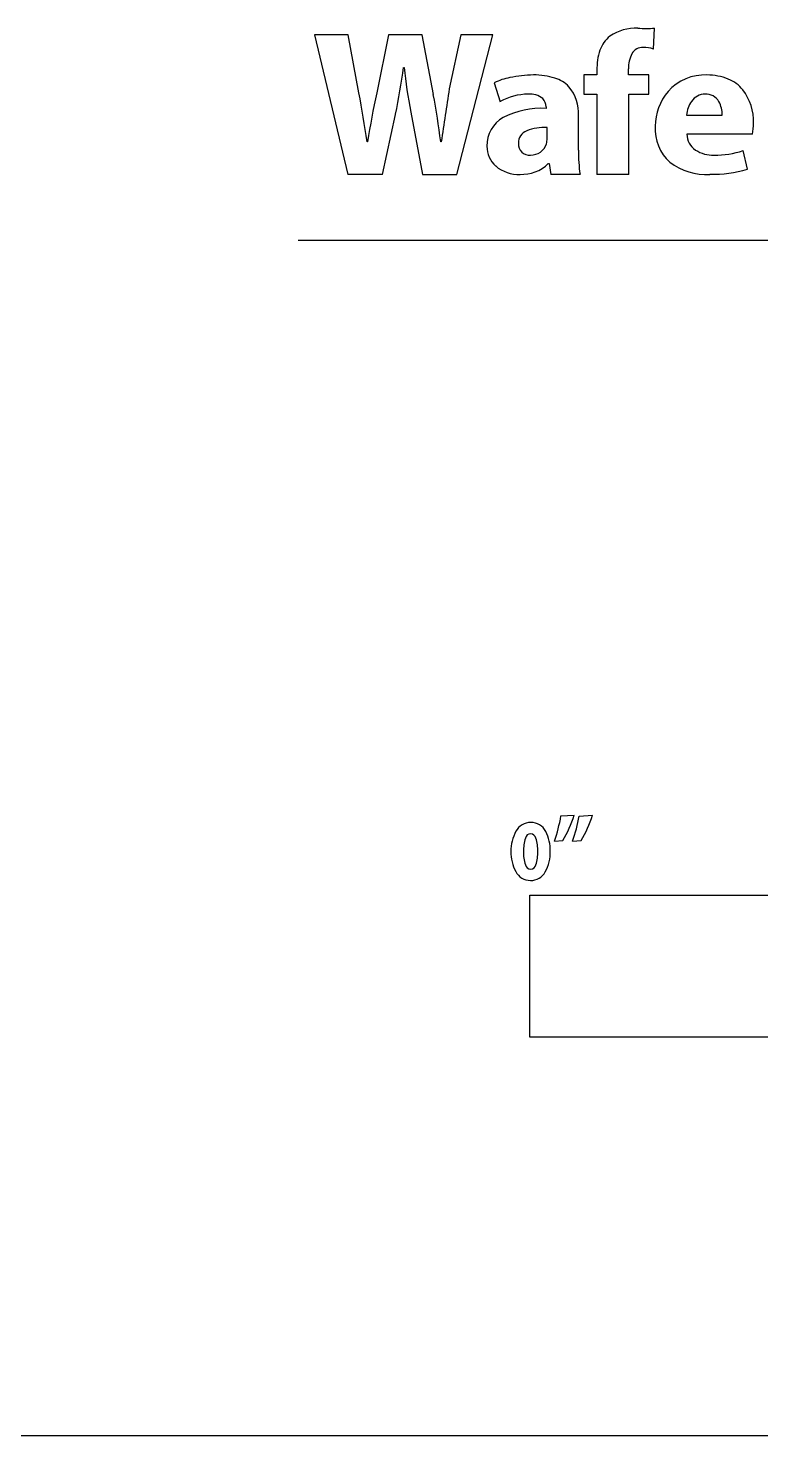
# Model space of a CAD drawing. Extents: x 0.45 to 8.09, y -8.91 to -0.36.
# Drawn here: x 3.027 to 4.169, y -8.908 to -6.713 of the extents above; entities that cross this region are included whole.
import ezdxf

# ---------------------------------------------------------------- set-up
doc = ezdxf.new("R2010")
doc.units = 0

msp = doc.modelspace()

# ---------------------------------------------------------------- linework, layer by layer
at = {"color": 3}
for p, q in [((4.0012, -6.7461), (4.0031, -6.7135)), ((3.5256, -6.7239), (3.4729, -6.7239)), ((3.4729, -6.7239), (3.5247, -6.9414)), ((3.5421, -6.8142), (3.5256, -6.7239)), ((3.5884, -6.7239), (3.5699, -6.8141)), ((3.6407, -6.7239), (3.5884, -6.7239)), ((3.6582, -6.8167), (3.6407, -6.7239)), ((3.7009, -6.7239), (3.6831, -6.8081)), ((3.6947, -6.9414), (3.7509, -6.7239)), ((3.7509, -6.7239), (3.7009, -6.7239)), ((3.612, -6.7747), (3.6126, -6.7747)), ((3.9133, -6.7791), (3.9133, -6.7864)), ((3.9624, -6.7864), (3.9624, -6.7768)), ((3.7532, -6.7988), (3.7623, -6.8281)), ((3.9133, -6.7864), (3.8926, -6.7864)), ((3.8926, -6.7864), (3.8926, -6.8164)), ((3.9941, -6.7864), (3.9624, -6.7864)), ((3.9941, -6.8164), (3.9941, -6.7864)), ((3.8926, -6.8164), (3.9133, -6.8164)), ((3.9133, -6.8164), (3.9133, -6.9414)), ((3.9627, -6.9414), (3.9627, -6.8164)), ((3.9627, -6.8164), (3.9941, -6.8164)), ((3.623, -6.8443), (3.6414, -6.9414)), ((3.8339, -6.8363), (3.8339, -6.8385)), ((3.5787, -6.9414), (3.5994, -6.8478)), ((3.8846, -6.9038), (3.8846, -6.8502)), ((4.0529, -6.8489), (4.1084, -6.8489)), ((3.8355, -6.8853), (3.8355, -6.8684)), ((4.1556, -6.8789), (4.0533, -6.8789)), ((3.5557, -6.8906), (3.5551, -6.8906)), ((3.6705, -6.8906), (3.6698, -6.8906)), ((4.148, -6.9334), (4.1411, -6.9044)), ((3.8375, -6.9246), (3.8385, -6.9246)), ((3.8385, -6.9246), (3.8414, -6.9414)), ((3.5787, -6.9414), (3.5247, -6.9414)), ((3.6414, -6.9414), (3.6947, -6.9414)), ((3.8868, -6.9414), (3.8414, -6.9414)), ((3.9627, -6.9414), (3.9133, -6.9414)), ((3.4473, -7.0438), (7.1217, -7.0438)), ((3.857, -7.9415), (3.8777, -7.9403)), ((3.8854, -7.9416), (3.9062, -7.9403)), ((3.8468, -7.981), (3.8602, -7.9798)), ((3.8752, -7.981), (3.8886, -7.9798)), ((8.0865, -8.9077), (0.4545, -8.9077))]:
    msp.add_line(p, q, dxfattribs=at)
at = {"color": 7}
for p, q in [((3.8084, -8.2864), (3.8084, -8.0648)), ((3.8084, -8.0648), (6.8084, -8.0648)), ((6.8084, -8.2864), (3.8084, -8.2864))]:
    msp.add_line(p, q, dxfattribs=at)
at = {"color": 3}
for centre, radius, start, end in [((3.9748, -6.7897), 0.0762, 88.3901, 122.9472), ((3.99, -6.489), 0.2249, 266.6657, 273.335), ((3.9664, -6.7652), 0.0515, 129.9744, 160.1292), ((3.9983, -6.7757), 0.0851, 160.7604, 182.2973), ((4.0081, -6.7749), 0.0457, 151.7385, 182.434), ((3.9847, -6.7629), 0.0195, 88.2203, 150.1259), ((3.9858, -6.7888), 0.0454, 70.2027, 90.569), ((2.0044, -6.535), 1.6253, 348.9056, 351.5206), ((4.418, -6.6905), 0.8098, 185.9658, 190.9453), ((3.7912, -6.8708), 0.0814, 99.7481, 117.835), ((3.8237, -7.037), 0.2508, 92.1218, 100.6369), ((3.8151, -6.8977), 0.1113, 72.96, 90.3463), ((3.8335, -6.8382), 0.0491, 43.0792, 73.1816), ((4.0818, -6.864), 0.0777, 87.8322, 138.0337), ((4.084, -6.8794), 0.093, 68.6087, 89.5709), ((4.0976, -6.8434), 0.0545, 38.0916, 68.0742), ((0.3952, -7.3865), 3.1986, 8.92, 10.3071), ((4.968, -7.1137), 1.4298, 167.9035, 171.0208), ((2.3436, -7.0617), 1.3372, 7.3535, 10.5574), ((21.5009, -9.5752), 18.0314, 171.17247, 171.43749), ((3.8072, -6.9082), 0.0919, 90.8177, 119.2492), ((3.8089, -6.8477), 0.0315, 50.9986, 95.4853), ((3.8161, -6.8358), 0.0178, 358.3206, 44.778), ((3.8211, -6.8462), 0.0636, 356.418, 40.6776), ((4.0874, -6.866), 0.0832, 139.5989, 180.3146), ((4.0816, -6.8418), 0.0254, 89.2217, 146.0611), ((4.0831, -6.8396), 0.0233, 29.7005, 92.7756), ((4.0767, -6.8592), 0.0807, 358.3073, 37.7813), ((3.8268, -6.9677), 0.1294, 86.8676, 117.4227), ((4.0977, -6.8528), 0.0449, 145.8455, 175.0351), ((4.0662, -6.8483), 0.0423, 359.1996, 28.6155), ((3.7913, -6.8962), 0.0496, 119.04, 181.4584), ((4.0742, -6.8707), 0.0702, 176.5459, 227.5365), ((4.0704, -6.8616), 0.087, 348.5618, 0.0191), ((3.8112, -6.8925), 0.0204, 111.5336, 181.2813), ((3.8311, -6.9428), 0.0745, 86.6428, 111.5934), ((3.8004, -6.8855), 0.0351, 346.7395, 0.3726), ((4.0847, -6.8775), 0.0315, 182.5514, 235.5619), ((3.7828, -6.8977), 0.0411, 179.6845, 228.2011), ((3.808, -6.8942), 0.0173, 175.7754, 275.5048), ((3.8098, -6.8853), 0.0261, 269.859, 341.4296), ((4.1183, -6.9086), 0.2338, 178.8287, 188.0598), ((4.0943, -6.8609), 0.0506, 237.2698, 271.7533), ((4.0965, -6.7661), 0.1453, 269.7301, 287.8585), ((3.7912, -6.8859), 0.0555, 229.8294, 272.2078), ((3.7961, -6.8823), 0.0591, 267.2899, 314.3788), ((4.0835, -6.8479), 0.0936, 232.7839, 273.4018), ((4.0909, -6.7322), 0.2091, 269.4994, 285.8553), ((3.6283, -7.9034), 0.2319, 340.4582, 350.5571), ((3.6931, -7.8822), 0.1935, 329.7013, 342.5308), ((3.6552, -7.9029), 0.2335, 340.465, 350.4661), ((3.7286, -7.8853), 0.1859, 329.4369, 342.7951), ((3.8102, -7.978), 0.0265, 90.1676, 151.4864), ((3.8103, -7.9774), 0.0259, 27.1382, 90.4578), ((3.8407, -7.9952), 0.0615, 150.9902, 181.5751), ((3.861, -7.9951), 0.0623, 162.0678, 181.645), ((3.8102, -7.9778), 0.00872, 92.4838, 167.3443), ((3.8091, -7.9783), 0.00923, 13.7799, 85.4988), ((3.7625, -7.9941), 0.0584, 357.4574, 17.8806), ((3.7775, -7.9946), 0.0629, 358.3895, 27.4597), ((3.8425, -7.9983), 0.0634, 178.7173, 208.049), ((3.858, -7.9991), 0.0593, 177.8409, 198.203), ((3.7596, -7.999), 0.0613, 342.4943, 2.242), ((3.7787, -7.9986), 0.0617, 330.8631, 2.0614), ((3.8095, -8.0162), 0.0258, 207.4332, 269.9144), ((3.8103, -8.0156), 0.0089, 193.7273, 267.9432), ((3.8097, -8.0157), 0.0264, 269.597, 330.49), ((3.8094, -8.0156), 0.00891, 273.9142, 347.4249)]:
    msp.add_arc(centre, radius, start, end, dxfattribs=at)

doc.saveas('drawing.dxf')
